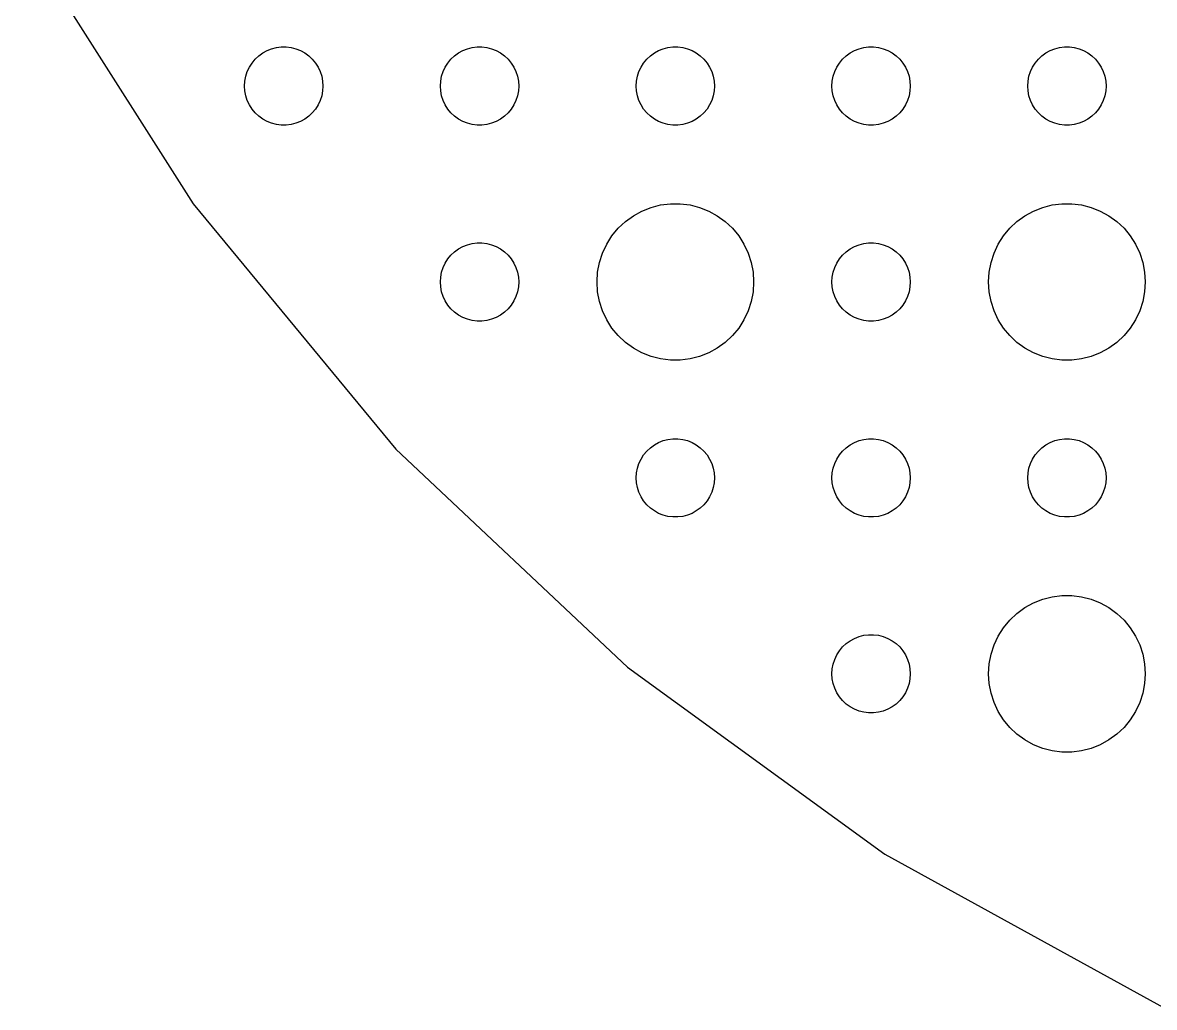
# Model space of a CAD drawing. Header units: metres. Extents: x -97 to 97, y -97 to 97.
# Drawn here: x -85 to -41.65, y -87.77 to -50.07 of the extents above; entities that cross this region are included whole.
import ezdxf

# ---------------------------------------------------------------- set-up
doc = ezdxf.new("R2010")
doc.units = ezdxf.units.M

msp = doc.modelspace()

# ---------------------------------------------------------------- linework, layer by layer
for p, q in [((-85.0017, -46.7301), (-78.4746, -57.0152)), ((-75.8037, -51.2335), (-75.6387, -51.1428)), ((-75.6387, -51.1428), (-75.4635, -51.0734)), ((-75.4635, -51.0734), (-75.2811, -51.0266)), ((-75.2811, -51.0266), (-75.0942, -51.003)), ((-75.0942, -51.003), (-74.9058, -51.003)), ((-74.9058, -51.003), (-74.7189, -51.0266)), ((-74.7189, -51.0266), (-74.5365, -51.0734)), ((-74.5365, -51.0734), (-74.3613, -51.1428)), ((-74.3613, -51.1428), (-74.1963, -51.2335)), ((-68.3037, -51.2335), (-68.1387, -51.1428)), ((-68.1387, -51.1428), (-67.9635, -51.0734)), ((-67.9635, -51.0734), (-67.7811, -51.0266)), ((-67.7811, -51.0266), (-67.5942, -51.003)), ((-67.5942, -51.003), (-67.4058, -51.003)), ((-67.4058, -51.003), (-67.2189, -51.0266)), ((-67.2189, -51.0266), (-67.0365, -51.0734)), ((-67.0365, -51.0734), (-66.8613, -51.1428)), ((-66.8613, -51.1428), (-66.6963, -51.2335)), ((-60.8037, -51.2335), (-60.6387, -51.1428)), ((-60.6387, -51.1428), (-60.4635, -51.0734)), ((-60.4635, -51.0734), (-60.2811, -51.0266)), ((-60.2811, -51.0266), (-60.0942, -51.003)), ((-60.0942, -51.003), (-59.9058, -51.003)), ((-59.9058, -51.003), (-59.7189, -51.0266)), ((-59.7189, -51.0266), (-59.5365, -51.0734)), ((-59.5365, -51.0734), (-59.3613, -51.1428)), ((-59.3613, -51.1428), (-59.1963, -51.2335)), ((-53.3037, -51.2335), (-53.1387, -51.1428)), ((-53.1387, -51.1428), (-52.9635, -51.0734)), ((-52.9635, -51.0734), (-52.7811, -51.0266)), ((-52.7811, -51.0266), (-52.5942, -51.003)), ((-52.5942, -51.003), (-52.4058, -51.003)), ((-52.4058, -51.003), (-52.2189, -51.0266)), ((-52.2189, -51.0266), (-52.0365, -51.0734)), ((-52.0365, -51.0734), (-51.8613, -51.1428)), ((-51.8613, -51.1428), (-51.6963, -51.2335)), ((-45.8037, -51.2335), (-45.6387, -51.1428)), ((-45.6387, -51.1428), (-45.4635, -51.0734)), ((-45.4635, -51.0734), (-45.2811, -51.0266)), ((-45.2811, -51.0266), (-45.0942, -51.003)), ((-45.0942, -51.003), (-44.9058, -51.003)), ((-44.9058, -51.003), (-44.7189, -51.0266)), ((-44.7189, -51.0266), (-44.5365, -51.0734)), ((-44.5365, -51.0734), (-44.3613, -51.1428)), ((-44.3613, -51.1428), (-44.1963, -51.2335)), ((-76.2135, -51.6183), (-76.0934, -51.4732)), ((-76.0934, -51.4732), (-75.9561, -51.3442)), ((-75.9561, -51.3442), (-75.8037, -51.2335)), ((-74.1963, -51.2335), (-74.0439, -51.3442)), ((-74.0439, -51.3442), (-73.9065, -51.4732)), ((-73.9065, -51.4732), (-73.7865, -51.6183)), ((-68.7135, -51.6183), (-68.5934, -51.4732)), ((-68.5934, -51.4732), (-68.4561, -51.3442)), ((-68.4561, -51.3442), (-68.3037, -51.2335)), ((-66.6963, -51.2335), (-66.5439, -51.3442)), ((-66.5439, -51.3442), (-66.4065, -51.4732)), ((-66.4065, -51.4732), (-66.2865, -51.6183)), ((-61.2135, -51.6183), (-61.0934, -51.4732)), ((-61.0934, -51.4732), (-60.9561, -51.3442)), ((-60.9561, -51.3442), (-60.8037, -51.2335)), ((-59.1963, -51.2335), (-59.0439, -51.3442)), ((-59.0439, -51.3442), (-58.9065, -51.4732)), ((-58.9065, -51.4732), (-58.7865, -51.6183)), ((-53.7135, -51.6183), (-53.5934, -51.4732)), ((-53.5934, -51.4732), (-53.4561, -51.3442)), ((-53.4561, -51.3442), (-53.3037, -51.2335)), ((-51.6963, -51.2335), (-51.5439, -51.3442)), ((-51.5439, -51.3442), (-51.4065, -51.4732)), ((-51.4065, -51.4732), (-51.2865, -51.6183)), ((-46.2135, -51.6183), (-46.0934, -51.4732)), ((-46.0934, -51.4732), (-45.9561, -51.3442)), ((-45.9561, -51.3442), (-45.8037, -51.2335)), ((-44.1963, -51.2335), (-44.0439, -51.3442)), ((-44.0439, -51.3442), (-43.9065, -51.4732)), ((-43.9065, -51.4732), (-43.7865, -51.6183)), ((-76.4529, -52.127), (-76.3947, -51.9478)), ((-76.3947, -51.9478), (-76.3145, -51.7774)), ((-76.3145, -51.7774), (-76.2135, -51.6183)), ((-73.7865, -51.6183), (-73.6855, -51.7774)), ((-73.6855, -51.7774), (-73.6053, -51.9478)), ((-73.6053, -51.9478), (-73.5471, -52.127)), ((-68.9529, -52.127), (-68.8947, -51.9478)), ((-68.8947, -51.9478), (-68.8145, -51.7774)), ((-68.8145, -51.7774), (-68.7135, -51.6183)), ((-66.2865, -51.6183), (-66.1855, -51.7774)), ((-66.1855, -51.7774), (-66.1053, -51.9478)), ((-66.1053, -51.9478), (-66.0471, -52.127)), ((-61.4529, -52.127), (-61.3947, -51.9478)), ((-61.3947, -51.9478), (-61.3145, -51.7774)), ((-61.3145, -51.7774), (-61.2135, -51.6183)), ((-58.7865, -51.6183), (-58.6855, -51.7774)), ((-58.6855, -51.7774), (-58.6053, -51.9478)), ((-58.6053, -51.9478), (-58.5471, -52.127)), ((-53.9529, -52.127), (-53.8947, -51.9478)), ((-53.8947, -51.9478), (-53.8145, -51.7774)), ((-53.8145, -51.7774), (-53.7135, -51.6183)), ((-51.2865, -51.6183), (-51.1855, -51.7774)), ((-51.1855, -51.7774), (-51.1053, -51.9478)), ((-51.1053, -51.9478), (-51.0471, -52.127)), ((-46.4529, -52.127), (-46.3947, -51.9478)), ((-46.3947, -51.9478), (-46.3145, -51.7774)), ((-46.3145, -51.7774), (-46.2135, -51.6183)), ((-43.7865, -51.6183), (-43.6855, -51.7774)), ((-43.6855, -51.7774), (-43.6053, -51.9478)), ((-43.6053, -51.9478), (-43.5471, -52.127)), ((-76.5, -52.5), (-76.4882, -52.312)), ((-76.4882, -52.312), (-76.4529, -52.127)), ((-73.5471, -52.127), (-73.5118, -52.312)), ((-73.5118, -52.312), (-73.5, -52.5)), ((-69, -52.5), (-68.9882, -52.312)), ((-68.9882, -52.312), (-68.9529, -52.127)), ((-66.0471, -52.127), (-66.0118, -52.312)), ((-66.0118, -52.312), (-66, -52.5)), ((-61.5, -52.5), (-61.4882, -52.312)), ((-61.4882, -52.312), (-61.4529, -52.127)), ((-58.5471, -52.127), (-58.5118, -52.312)), ((-58.5118, -52.312), (-58.5, -52.5)), ((-54, -52.5), (-53.9882, -52.312)), ((-53.9882, -52.312), (-53.9529, -52.127)), ((-51.0471, -52.127), (-51.0118, -52.312)), ((-51.0118, -52.312), (-51, -52.5)), ((-46.5, -52.5), (-46.4882, -52.312)), ((-46.4882, -52.312), (-46.4529, -52.127)), ((-43.5471, -52.127), (-43.5118, -52.312)), ((-43.5118, -52.312), (-43.5, -52.5)), ((-76.4882, -52.688), (-76.5, -52.5)), ((-76.4529, -52.873), (-76.4882, -52.688)), ((-76.3947, -53.0522), (-76.4529, -52.873)), ((-73.5471, -52.873), (-73.6053, -53.0522)), ((-73.5118, -52.688), (-73.5471, -52.873)), ((-73.5, -52.5), (-73.5118, -52.688)), ((-68.9882, -52.688), (-69, -52.5)), ((-68.9529, -52.873), (-68.9882, -52.688)), ((-68.8947, -53.0522), (-68.9529, -52.873)), ((-66.0471, -52.873), (-66.1053, -53.0522)), ((-66.0118, -52.688), (-66.0471, -52.873)), ((-66, -52.5), (-66.0118, -52.688)), ((-61.4882, -52.688), (-61.5, -52.5)), ((-61.4529, -52.873), (-61.4882, -52.688)), ((-61.3947, -53.0522), (-61.4529, -52.873)), ((-58.5471, -52.873), (-58.6053, -53.0522)), ((-58.5118, -52.688), (-58.5471, -52.873)), ((-58.5, -52.5), (-58.5118, -52.688)), ((-53.9882, -52.688), (-54, -52.5)), ((-53.9529, -52.873), (-53.9882, -52.688)), ((-53.8947, -53.0522), (-53.9529, -52.873)), ((-51.0471, -52.873), (-51.1053, -53.0522)), ((-51.0118, -52.688), (-51.0471, -52.873)), ((-51, -52.5), (-51.0118, -52.688)), ((-46.4882, -52.688), (-46.5, -52.5)), ((-46.4529, -52.873), (-46.4882, -52.688)), ((-46.3947, -53.0522), (-46.4529, -52.873)), ((-43.5471, -52.873), (-43.6053, -53.0522)), ((-43.5118, -52.688), (-43.5471, -52.873)), ((-43.5, -52.5), (-43.5118, -52.688)), ((-76.3145, -53.2226), (-76.3947, -53.0522)), ((-76.2135, -53.3817), (-76.3145, -53.2226)), ((-73.6855, -53.2226), (-73.7865, -53.3817)), ((-73.6053, -53.0522), (-73.6855, -53.2226)), ((-68.8145, -53.2226), (-68.8947, -53.0522)), ((-68.7135, -53.3817), (-68.8145, -53.2226)), ((-66.1855, -53.2226), (-66.2865, -53.3817)), ((-66.1053, -53.0522), (-66.1855, -53.2226)), ((-61.3145, -53.2226), (-61.3947, -53.0522)), ((-61.2135, -53.3817), (-61.3145, -53.2226)), ((-58.6855, -53.2226), (-58.7865, -53.3817)), ((-58.6053, -53.0522), (-58.6855, -53.2226)), ((-53.8145, -53.2226), (-53.8947, -53.0522)), ((-53.7135, -53.3817), (-53.8145, -53.2226)), ((-51.1855, -53.2226), (-51.2865, -53.3817)), ((-51.1053, -53.0522), (-51.1855, -53.2226)), ((-46.3145, -53.2226), (-46.3947, -53.0522)), ((-46.2135, -53.3817), (-46.3145, -53.2226)), ((-43.6855, -53.2226), (-43.7865, -53.3817)), ((-43.6053, -53.0522), (-43.6855, -53.2226)), ((-76.0934, -53.5268), (-76.2135, -53.3817)), ((-75.9561, -53.6558), (-76.0934, -53.5268)), ((-75.8037, -53.7665), (-75.9561, -53.6558)), ((-74.0439, -53.6558), (-74.1963, -53.7665)), ((-73.9065, -53.5268), (-74.0439, -53.6558)), ((-73.7865, -53.3817), (-73.9065, -53.5268)), ((-68.5934, -53.5268), (-68.7135, -53.3817)), ((-68.4561, -53.6558), (-68.5934, -53.5268)), ((-68.3037, -53.7665), (-68.4561, -53.6558)), ((-66.5439, -53.6558), (-66.6963, -53.7665)), ((-66.4065, -53.5268), (-66.5439, -53.6558)), ((-66.2865, -53.3817), (-66.4065, -53.5268)), ((-61.0934, -53.5268), (-61.2135, -53.3817)), ((-60.9561, -53.6558), (-61.0934, -53.5268)), ((-60.8037, -53.7665), (-60.9561, -53.6558)), ((-59.0439, -53.6558), (-59.1963, -53.7665)), ((-58.9065, -53.5268), (-59.0439, -53.6558)), ((-58.7865, -53.3817), (-58.9065, -53.5268)), ((-53.5934, -53.5268), (-53.7135, -53.3817)), ((-53.4561, -53.6558), (-53.5934, -53.5268)), ((-53.3037, -53.7665), (-53.4561, -53.6558)), ((-51.5439, -53.6558), (-51.6963, -53.7665)), ((-51.4065, -53.5268), (-51.5439, -53.6558)), ((-51.2865, -53.3817), (-51.4065, -53.5268)), ((-46.0934, -53.5268), (-46.2135, -53.3817)), ((-45.9561, -53.6558), (-46.0934, -53.5268)), ((-45.8037, -53.7665), (-45.9561, -53.6558)), ((-44.0439, -53.6558), (-44.1963, -53.7665)), ((-43.9065, -53.5268), (-44.0439, -53.6558)), ((-43.7865, -53.3817), (-43.9065, -53.5268)), ((-75.6387, -53.8572), (-75.8037, -53.7665)), ((-75.4635, -53.9266), (-75.6387, -53.8572)), ((-75.2811, -53.9734), (-75.4635, -53.9266)), ((-75.0942, -53.997), (-75.2811, -53.9734)), ((-74.9058, -53.997), (-75.0942, -53.997)), ((-74.7189, -53.9734), (-74.9058, -53.997)), ((-74.5365, -53.9266), (-74.7189, -53.9734)), ((-74.3613, -53.8572), (-74.5365, -53.9266)), ((-74.1963, -53.7665), (-74.3613, -53.8572)), ((-68.1387, -53.8572), (-68.3037, -53.7665)), ((-67.9635, -53.9266), (-68.1387, -53.8572)), ((-67.7811, -53.9734), (-67.9635, -53.9266)), ((-67.5942, -53.997), (-67.7811, -53.9734)), ((-67.4058, -53.997), (-67.5942, -53.997)), ((-67.2189, -53.9734), (-67.4058, -53.997)), ((-67.0365, -53.9266), (-67.2189, -53.9734)), ((-66.8613, -53.8572), (-67.0365, -53.9266)), ((-66.6963, -53.7665), (-66.8613, -53.8572)), ((-60.6387, -53.8572), (-60.8037, -53.7665)), ((-60.4635, -53.9266), (-60.6387, -53.8572)), ((-60.2811, -53.9734), (-60.4635, -53.9266)), ((-60.0942, -53.997), (-60.2811, -53.9734)), ((-59.9058, -53.997), (-60.0942, -53.997)), ((-59.7189, -53.9734), (-59.9058, -53.997)), ((-59.5365, -53.9266), (-59.7189, -53.9734)), ((-59.3613, -53.8572), (-59.5365, -53.9266)), ((-59.1963, -53.7665), (-59.3613, -53.8572)), ((-53.1387, -53.8572), (-53.3037, -53.7665)), ((-52.9635, -53.9266), (-53.1387, -53.8572)), ((-52.7811, -53.9734), (-52.9635, -53.9266)), ((-52.5942, -53.997), (-52.7811, -53.9734)), ((-52.4058, -53.997), (-52.5942, -53.997)), ((-52.2189, -53.9734), (-52.4058, -53.997)), ((-52.0365, -53.9266), (-52.2189, -53.9734)), ((-51.8613, -53.8572), (-52.0365, -53.9266)), ((-51.6963, -53.7665), (-51.8613, -53.8572)), ((-45.6387, -53.8572), (-45.8037, -53.7665)), ((-45.4635, -53.9266), (-45.6387, -53.8572)), ((-45.2811, -53.9734), (-45.4635, -53.9266)), ((-45.0942, -53.997), (-45.2811, -53.9734)), ((-44.9058, -53.997), (-45.0942, -53.997)), ((-44.7189, -53.9734), (-44.9058, -53.997)), ((-44.5365, -53.9266), (-44.7189, -53.9734)), ((-44.3613, -53.8572), (-44.5365, -53.9266)), ((-44.1963, -53.7665), (-44.3613, -53.8572)), ((-78.4746, -57.0152), (-70.7099, -66.4011)), ((-61.2773, -57.2855), (-60.927, -57.1468)), ((-60.927, -57.1468), (-60.5621, -57.0531)), ((-60.5621, -57.0531), (-60.1884, -57.0059)), ((-60.1884, -57.0059), (-59.8116, -57.0059)), ((-59.8116, -57.0059), (-59.4379, -57.0531)), ((-59.4379, -57.0531), (-59.0729, -57.1468)), ((-59.0729, -57.1468), (-58.7227, -57.2855)), ((-46.2773, -57.2855), (-45.927, -57.1468)), ((-45.927, -57.1468), (-45.5621, -57.0531)), ((-45.5621, -57.0531), (-45.1884, -57.0059)), ((-45.1884, -57.0059), (-44.8116, -57.0059)), ((-44.8116, -57.0059), (-44.4379, -57.0531)), ((-44.4379, -57.0531), (-44.0729, -57.1468)), ((-44.0729, -57.1468), (-43.7227, -57.2855)), ((-61.9123, -57.6885), (-61.6075, -57.467)), ((-61.6075, -57.467), (-61.2773, -57.2855)), ((-58.7227, -57.2855), (-58.3925, -57.467)), ((-58.3925, -57.467), (-58.0877, -57.6885)), ((-46.9123, -57.6885), (-46.6075, -57.467)), ((-46.6075, -57.467), (-46.2773, -57.2855)), ((-43.7227, -57.2855), (-43.3925, -57.467)), ((-43.3925, -57.467), (-43.0877, -57.6885)), ((-62.427, -58.2366), (-62.1869, -57.9464)), ((-62.1869, -57.9464), (-61.9123, -57.6885)), ((-58.0877, -57.6885), (-57.8131, -57.9464)), ((-57.8131, -57.9464), (-57.5729, -58.2366)), ((-47.427, -58.2366), (-47.1869, -57.9464)), ((-47.1869, -57.9464), (-46.9123, -57.6885)), ((-43.0877, -57.6885), (-42.8131, -57.9464)), ((-42.8131, -57.9464), (-42.5729, -58.2366)), ((-67.7811, -58.5266), (-67.5942, -58.503)), ((-67.5942, -58.503), (-67.4058, -58.503)), ((-67.4058, -58.503), (-67.2189, -58.5266)), ((-62.6289, -58.5547), (-62.427, -58.2366)), ((-57.5729, -58.2366), (-57.3711, -58.5547)), ((-52.7811, -58.5266), (-52.5942, -58.503)), ((-52.5942, -58.503), (-52.4058, -58.503)), ((-52.4058, -58.503), (-52.2189, -58.5266)), ((-47.6289, -58.5547), (-47.427, -58.2366)), ((-42.5729, -58.2366), (-42.3711, -58.5547)), ((-68.5934, -58.9732), (-68.4561, -58.8442)), ((-68.4561, -58.8442), (-68.3037, -58.7335)), ((-68.3037, -58.7335), (-68.1387, -58.6428)), ((-68.1387, -58.6428), (-67.9635, -58.5734)), ((-67.9635, -58.5734), (-67.7811, -58.5266)), ((-67.2189, -58.5266), (-67.0365, -58.5734)), ((-67.0365, -58.5734), (-66.8613, -58.6428)), ((-66.8613, -58.6428), (-66.6963, -58.7335)), ((-66.6963, -58.7335), (-66.5439, -58.8442)), ((-66.5439, -58.8442), (-66.4065, -58.9732)), ((-62.9057, -59.2539), (-62.7893, -58.8956)), ((-62.7893, -58.8956), (-62.6289, -58.5547)), ((-57.3711, -58.5547), (-57.2107, -58.8956)), ((-57.2107, -58.8956), (-57.0942, -59.2539)), ((-53.5934, -58.9732), (-53.4561, -58.8442)), ((-53.4561, -58.8442), (-53.3037, -58.7335)), ((-53.3037, -58.7335), (-53.1387, -58.6428)), ((-53.1387, -58.6428), (-52.9635, -58.5734)), ((-52.9635, -58.5734), (-52.7811, -58.5266)), ((-52.2189, -58.5266), (-52.0365, -58.5734)), ((-52.0365, -58.5734), (-51.8613, -58.6428)), ((-51.8613, -58.6428), (-51.6963, -58.7335)), ((-51.6963, -58.7335), (-51.5439, -58.8442)), ((-51.5439, -58.8442), (-51.4065, -58.9732)), ((-47.9057, -59.2539), (-47.7893, -58.8956)), ((-47.7893, -58.8956), (-47.6289, -58.5547)), ((-42.3711, -58.5547), (-42.2107, -58.8956)), ((-42.2107, -58.8956), (-42.0942, -59.2539)), ((-68.8947, -59.4478), (-68.8145, -59.2774)), ((-68.8145, -59.2774), (-68.7135, -59.1183)), ((-68.7135, -59.1183), (-68.5934, -58.9732)), ((-66.4065, -58.9732), (-66.2865, -59.1183)), ((-66.2865, -59.1183), (-66.1855, -59.2774)), ((-66.1855, -59.2774), (-66.1053, -59.4478)), ((-62.9763, -59.624), (-62.9057, -59.2539)), ((-57.0942, -59.2539), (-57.0237, -59.624)), ((-53.8947, -59.4478), (-53.8145, -59.2774)), ((-53.8145, -59.2774), (-53.7135, -59.1183)), ((-53.7135, -59.1183), (-53.5934, -58.9732)), ((-51.4065, -58.9732), (-51.2865, -59.1183)), ((-51.2865, -59.1183), (-51.1855, -59.2774)), ((-51.1855, -59.2774), (-51.1053, -59.4478)), ((-47.9763, -59.624), (-47.9057, -59.2539)), ((-42.0942, -59.2539), (-42.0237, -59.624)), ((-69, -60), (-68.9882, -59.812)), ((-68.9882, -59.812), (-68.9529, -59.627)), ((-68.9529, -59.627), (-68.8947, -59.4478)), ((-66.1053, -59.4478), (-66.0471, -59.627)), ((-66.0471, -59.627), (-66.0118, -59.812)), ((-66.0118, -59.812), (-66, -60)), ((-63, -60), (-62.9763, -59.624)), ((-57.0237, -59.624), (-57, -60)), ((-54, -60), (-53.9882, -59.812)), ((-53.9882, -59.812), (-53.9529, -59.627)), ((-53.9529, -59.627), (-53.8947, -59.4478)), ((-51.1053, -59.4478), (-51.0471, -59.627)), ((-51.0471, -59.627), (-51.0118, -59.812)), ((-51.0118, -59.812), (-51, -60)), ((-48, -60), (-47.9763, -59.624)), ((-42.0237, -59.624), (-42, -60)), ((-68.9882, -60.188), (-69, -60)), ((-68.9529, -60.373), (-68.9882, -60.188)), ((-66.0118, -60.188), (-66.0471, -60.373)), ((-66, -60), (-66.0118, -60.188)), ((-62.9763, -60.376), (-63, -60)), ((-57, -60), (-57.0237, -60.376)), ((-53.9882, -60.188), (-54, -60)), ((-53.9529, -60.373), (-53.9882, -60.188)), ((-51.0118, -60.188), (-51.0471, -60.373)), ((-51, -60), (-51.0118, -60.188)), ((-47.9763, -60.376), (-48, -60)), ((-42, -60), (-42.0237, -60.376)), ((-68.8947, -60.5522), (-68.9529, -60.373)), ((-68.8145, -60.7226), (-68.8947, -60.5522)), ((-66.1053, -60.5522), (-66.1855, -60.7226)), ((-66.0471, -60.373), (-66.1053, -60.5522)), ((-62.9057, -60.7461), (-62.9763, -60.376)), ((-57.0237, -60.376), (-57.0942, -60.7461)), ((-53.8947, -60.5522), (-53.9529, -60.373)), ((-53.8145, -60.7226), (-53.8947, -60.5522)), ((-51.1053, -60.5522), (-51.1855, -60.7226)), ((-51.0471, -60.373), (-51.1053, -60.5522)), ((-47.9057, -60.7461), (-47.9763, -60.376)), ((-42.0237, -60.376), (-42.0942, -60.7461)), ((-68.7135, -60.8817), (-68.8145, -60.7226)), ((-68.5934, -61.0268), (-68.7135, -60.8817)), ((-68.4561, -61.1558), (-68.5934, -61.0268)), ((-66.4065, -61.0268), (-66.5439, -61.1558)), ((-66.2865, -60.8817), (-66.4065, -61.0268)), ((-66.1855, -60.7226), (-66.2865, -60.8817)), ((-62.7893, -61.1044), (-62.9057, -60.7461)), ((-62.6289, -61.4453), (-62.7893, -61.1044)), ((-57.2107, -61.1044), (-57.3711, -61.4453)), ((-57.0942, -60.7461), (-57.2107, -61.1044)), ((-53.7135, -60.8817), (-53.8145, -60.7226)), ((-53.5934, -61.0268), (-53.7135, -60.8817)), ((-53.4561, -61.1558), (-53.5934, -61.0268)), ((-51.4065, -61.0268), (-51.5439, -61.1558)), ((-51.2865, -60.8817), (-51.4065, -61.0268)), ((-51.1855, -60.7226), (-51.2865, -60.8817)), ((-47.7893, -61.1044), (-47.9057, -60.7461)), ((-47.6289, -61.4453), (-47.7893, -61.1044)), ((-42.2107, -61.1044), (-42.3711, -61.4453)), ((-42.0942, -60.7461), (-42.2107, -61.1044)), ((-68.3037, -61.2665), (-68.4561, -61.1558)), ((-68.1387, -61.3572), (-68.3037, -61.2665)), ((-67.9635, -61.4266), (-68.1387, -61.3572)), ((-67.7811, -61.4734), (-67.9635, -61.4266)), ((-67.5942, -61.497), (-67.7811, -61.4734)), ((-67.4058, -61.497), (-67.5942, -61.497)), ((-67.2189, -61.4734), (-67.4058, -61.497)), ((-67.0365, -61.4266), (-67.2189, -61.4734)), ((-66.8613, -61.3572), (-67.0365, -61.4266)), ((-66.6963, -61.2665), (-66.8613, -61.3572)), ((-66.5439, -61.1558), (-66.6963, -61.2665)), ((-62.427, -61.7634), (-62.6289, -61.4453)), ((-57.3711, -61.4453), (-57.5729, -61.7634)), ((-53.3037, -61.2665), (-53.4561, -61.1558)), ((-53.1387, -61.3572), (-53.3037, -61.2665)), ((-52.9635, -61.4266), (-53.1387, -61.3572)), ((-52.7811, -61.4734), (-52.9635, -61.4266)), ((-52.5942, -61.497), (-52.7811, -61.4734)), ((-52.4058, -61.497), (-52.5942, -61.497)), ((-52.2189, -61.4734), (-52.4058, -61.497)), ((-52.0365, -61.4266), (-52.2189, -61.4734)), ((-51.8613, -61.3572), (-52.0365, -61.4266)), ((-51.6963, -61.2665), (-51.8613, -61.3572)), ((-51.5439, -61.1558), (-51.6963, -61.2665)), ((-47.427, -61.7634), (-47.6289, -61.4453)), ((-42.3711, -61.4453), (-42.5729, -61.7634)), ((-62.1869, -62.0536), (-62.427, -61.7634)), ((-57.5729, -61.7634), (-57.8131, -62.0536)), ((-47.1869, -62.0536), (-47.427, -61.7634)), ((-42.5729, -61.7634), (-42.8131, -62.0536)), ((-61.9123, -62.3115), (-62.1869, -62.0536)), ((-61.6075, -62.533), (-61.9123, -62.3115)), ((-58.0877, -62.3115), (-58.3925, -62.533)), ((-57.8131, -62.0536), (-58.0877, -62.3115)), ((-46.9123, -62.3115), (-47.1869, -62.0536)), ((-46.6075, -62.533), (-46.9123, -62.3115)), ((-43.0877, -62.3115), (-43.3925, -62.533)), ((-42.8131, -62.0536), (-43.0877, -62.3115)), ((-61.2773, -62.7145), (-61.6075, -62.533)), ((-60.927, -62.8532), (-61.2773, -62.7145)), ((-60.5621, -62.9469), (-60.927, -62.8532)), ((-59.0729, -62.8532), (-59.4379, -62.9469)), ((-58.7227, -62.7145), (-59.0729, -62.8532)), ((-58.3925, -62.533), (-58.7227, -62.7145)), ((-46.2773, -62.7145), (-46.6075, -62.533)), ((-45.927, -62.8532), (-46.2773, -62.7145)), ((-45.5621, -62.9469), (-45.927, -62.8532)), ((-44.0729, -62.8532), (-44.4379, -62.9469)), ((-43.7227, -62.7145), (-44.0729, -62.8532)), ((-43.3925, -62.533), (-43.7227, -62.7145)), ((-60.1884, -62.9941), (-60.5621, -62.9469)), ((-59.8116, -62.9941), (-60.1884, -62.9941)), ((-59.4379, -62.9469), (-59.8116, -62.9941)), ((-45.1884, -62.9941), (-45.5621, -62.9469)), ((-44.8116, -62.9941), (-45.1884, -62.9941)), ((-44.4379, -62.9469), (-44.8116, -62.9941)), ((-60.9561, -66.3442), (-60.8037, -66.2335)), ((-60.8037, -66.2335), (-60.6387, -66.1428)), ((-60.6387, -66.1428), (-60.4635, -66.0734)), ((-60.4635, -66.0734), (-60.2811, -66.0266)), ((-60.2811, -66.0266), (-60.0942, -66.003)), ((-60.0942, -66.003), (-59.9058, -66.003)), ((-59.9058, -66.003), (-59.7189, -66.0266)), ((-59.7189, -66.0266), (-59.5365, -66.0734)), ((-59.5365, -66.0734), (-59.3613, -66.1428)), ((-59.3613, -66.1428), (-59.1963, -66.2335)), ((-59.1963, -66.2335), (-59.0439, -66.3442)), ((-53.4561, -66.3442), (-53.3037, -66.2335)), ((-53.3037, -66.2335), (-53.1387, -66.1428)), ((-53.1387, -66.1428), (-52.9635, -66.0734)), ((-52.9635, -66.0734), (-52.7811, -66.0266)), ((-52.7811, -66.0266), (-52.5942, -66.003)), ((-52.5942, -66.003), (-52.4058, -66.003)), ((-52.4058, -66.003), (-52.2189, -66.0266)), ((-52.2189, -66.0266), (-52.0365, -66.0734)), ((-52.0365, -66.0734), (-51.8613, -66.1428)), ((-51.8613, -66.1428), (-51.6963, -66.2335)), ((-51.6963, -66.2335), (-51.5439, -66.3442)), ((-45.9561, -66.3442), (-45.8037, -66.2335)), ((-45.8037, -66.2335), (-45.6387, -66.1428)), ((-45.6387, -66.1428), (-45.4635, -66.0734)), ((-45.4635, -66.0734), (-45.2811, -66.0266)), ((-45.2811, -66.0266), (-45.0942, -66.003)), ((-45.0942, -66.003), (-44.9058, -66.003)), ((-44.9058, -66.003), (-44.7189, -66.0266)), ((-44.7189, -66.0266), (-44.5365, -66.0734)), ((-44.5365, -66.0734), (-44.3613, -66.1428)), ((-44.3613, -66.1428), (-44.1963, -66.2335)), ((-44.1963, -66.2335), (-44.0439, -66.3442)), ((-70.7099, -66.4011), (-61.8301, -74.7398)), ((-61.3145, -66.7774), (-61.2135, -66.6183)), ((-61.2135, -66.6183), (-61.0934, -66.4732)), ((-61.0934, -66.4732), (-60.9561, -66.3442)), ((-59.0439, -66.3442), (-58.9065, -66.4732)), ((-58.9065, -66.4732), (-58.7865, -66.6183)), ((-58.7865, -66.6183), (-58.6855, -66.7774)), ((-53.8145, -66.7774), (-53.7135, -66.6183)), ((-53.7135, -66.6183), (-53.5934, -66.4732)), ((-53.5934, -66.4732), (-53.4561, -66.3442)), ((-51.5439, -66.3442), (-51.4065, -66.4732)), ((-51.4065, -66.4732), (-51.2865, -66.6183)), ((-51.2865, -66.6183), (-51.1855, -66.7774)), ((-46.3145, -66.7774), (-46.2135, -66.6183)), ((-46.2135, -66.6183), (-46.0934, -66.4732)), ((-46.0934, -66.4732), (-45.9561, -66.3442)), ((-44.0439, -66.3442), (-43.9065, -66.4732)), ((-43.9065, -66.4732), (-43.7865, -66.6183)), ((-43.7865, -66.6183), (-43.6855, -66.7774)), ((-61.4882, -67.312), (-61.4529, -67.127)), ((-61.4529, -67.127), (-61.3947, -66.9478)), ((-61.3947, -66.9478), (-61.3145, -66.7774)), ((-58.6855, -66.7774), (-58.6053, -66.9478)), ((-58.6053, -66.9478), (-58.5471, -67.127)), ((-58.5471, -67.127), (-58.5118, -67.312)), ((-53.9882, -67.312), (-53.9529, -67.127)), ((-53.9529, -67.127), (-53.8947, -66.9478)), ((-53.8947, -66.9478), (-53.8145, -66.7774)), ((-51.1855, -66.7774), (-51.1053, -66.9478)), ((-51.1053, -66.9478), (-51.0471, -67.127)), ((-51.0471, -67.127), (-51.0118, -67.312)), ((-46.4882, -67.312), (-46.4529, -67.127)), ((-46.4529, -67.127), (-46.3947, -66.9478)), ((-46.3947, -66.9478), (-46.3145, -66.7774)), ((-43.6855, -66.7774), (-43.6053, -66.9478)), ((-43.6053, -66.9478), (-43.5471, -67.127)), ((-43.5471, -67.127), (-43.5118, -67.312)), ((-61.5, -67.5), (-61.4882, -67.312)), ((-61.4882, -67.688), (-61.5, -67.5)), ((-58.5118, -67.312), (-58.5, -67.5)), ((-58.5, -67.5), (-58.5118, -67.688)), ((-54, -67.5), (-53.9882, -67.312)), ((-53.9882, -67.688), (-54, -67.5)), ((-51.0118, -67.312), (-51, -67.5)), ((-51, -67.5), (-51.0118, -67.688)), ((-46.5, -67.5), (-46.4882, -67.312)), ((-46.4882, -67.688), (-46.5, -67.5)), ((-43.5118, -67.312), (-43.5, -67.5)), ((-43.5, -67.5), (-43.5118, -67.688)), ((-61.4529, -67.873), (-61.4882, -67.688)), ((-61.3947, -68.0522), (-61.4529, -67.873)), ((-61.3145, -68.2226), (-61.3947, -68.0522)), ((-58.6053, -68.0522), (-58.6855, -68.2226)), ((-58.5471, -67.873), (-58.6053, -68.0522)), ((-58.5118, -67.688), (-58.5471, -67.873)), ((-53.9529, -67.873), (-53.9882, -67.688)), ((-53.8947, -68.0522), (-53.9529, -67.873)), ((-53.8145, -68.2226), (-53.8947, -68.0522)), ((-51.1053, -68.0522), (-51.1855, -68.2226)), ((-51.0471, -67.873), (-51.1053, -68.0522)), ((-51.0118, -67.688), (-51.0471, -67.873)), ((-46.4529, -67.873), (-46.4882, -67.688)), ((-46.3947, -68.0522), (-46.4529, -67.873)), ((-46.3145, -68.2226), (-46.3947, -68.0522)), ((-43.6053, -68.0522), (-43.6855, -68.2226)), ((-43.5471, -67.873), (-43.6053, -68.0522)), ((-43.5118, -67.688), (-43.5471, -67.873)), ((-61.2135, -68.3817), (-61.3145, -68.2226)), ((-61.0934, -68.5268), (-61.2135, -68.3817)), ((-58.7865, -68.3817), (-58.9065, -68.5268)), ((-58.6855, -68.2226), (-58.7865, -68.3817)), ((-53.7135, -68.3817), (-53.8145, -68.2226)), ((-53.5934, -68.5268), (-53.7135, -68.3817)), ((-51.2865, -68.3817), (-51.4065, -68.5268)), ((-51.1855, -68.2226), (-51.2865, -68.3817)), ((-46.2135, -68.3817), (-46.3145, -68.2226)), ((-46.0934, -68.5268), (-46.2135, -68.3817)), ((-43.7865, -68.3817), (-43.9065, -68.5268)), ((-43.6855, -68.2226), (-43.7865, -68.3817)), ((-60.9561, -68.6558), (-61.0934, -68.5268)), ((-60.8037, -68.7665), (-60.9561, -68.6558)), ((-60.6387, -68.8572), (-60.8037, -68.7665)), ((-60.4635, -68.9266), (-60.6387, -68.8572)), ((-60.2811, -68.9734), (-60.4635, -68.9266)), ((-59.5365, -68.9266), (-59.7189, -68.9734)), ((-59.3613, -68.8572), (-59.5365, -68.9266)), ((-59.1963, -68.7665), (-59.3613, -68.8572)), ((-59.0439, -68.6558), (-59.1963, -68.7665)), ((-58.9065, -68.5268), (-59.0439, -68.6558)), ((-53.4561, -68.6558), (-53.5934, -68.5268)), ((-53.3037, -68.7665), (-53.4561, -68.6558)), ((-53.1387, -68.8572), (-53.3037, -68.7665)), ((-52.9635, -68.9266), (-53.1387, -68.8572)), ((-52.7811, -68.9734), (-52.9635, -68.9266)), ((-52.0365, -68.9266), (-52.2189, -68.9734)), ((-51.8613, -68.8572), (-52.0365, -68.9266)), ((-51.6963, -68.7665), (-51.8613, -68.8572)), ((-51.5439, -68.6558), (-51.6963, -68.7665)), ((-51.4065, -68.5268), (-51.5439, -68.6558)), ((-45.9561, -68.6558), (-46.0934, -68.5268)), ((-45.8037, -68.7665), (-45.9561, -68.6558)), ((-45.6387, -68.8572), (-45.8037, -68.7665)), ((-45.4635, -68.9266), (-45.6387, -68.8572)), ((-45.2811, -68.9734), (-45.4635, -68.9266)), ((-44.5365, -68.9266), (-44.7189, -68.9734)), ((-44.3613, -68.8572), (-44.5365, -68.9266)), ((-44.1963, -68.7665), (-44.3613, -68.8572)), ((-44.0439, -68.6558), (-44.1963, -68.7665)), ((-43.9065, -68.5268), (-44.0439, -68.6558)), ((-60.0942, -68.997), (-60.2811, -68.9734)), ((-59.9058, -68.997), (-60.0942, -68.997)), ((-59.7189, -68.9734), (-59.9058, -68.997)), ((-52.5942, -68.997), (-52.7811, -68.9734)), ((-52.4058, -68.997), (-52.5942, -68.997)), ((-52.2189, -68.9734), (-52.4058, -68.997)), ((-45.0942, -68.997), (-45.2811, -68.9734)), ((-44.9058, -68.997), (-45.0942, -68.997)), ((-44.7189, -68.9734), (-44.9058, -68.997)), ((-46.6075, -72.467), (-46.2773, -72.2855)), ((-46.2773, -72.2855), (-45.927, -72.1468)), ((-45.927, -72.1468), (-45.5621, -72.0531)), ((-45.5621, -72.0531), (-45.1884, -72.0059)), ((-45.1884, -72.0059), (-44.8116, -72.0059)), ((-44.8116, -72.0059), (-44.4379, -72.0531)), ((-44.4379, -72.0531), (-44.0729, -72.1468)), ((-44.0729, -72.1468), (-43.7227, -72.2855)), ((-43.7227, -72.2855), (-43.3925, -72.467)), ((-47.1869, -72.9464), (-46.9123, -72.6885)), ((-46.9123, -72.6885), (-46.6075, -72.467)), ((-43.3925, -72.467), (-43.0877, -72.6885)), ((-43.0877, -72.6885), (-42.8131, -72.9464)), ((-47.6289, -73.5547), (-47.427, -73.2366)), ((-47.427, -73.2366), (-47.1869, -72.9464)), ((-42.8131, -72.9464), (-42.5729, -73.2366)), ((-42.5729, -73.2366), (-42.3711, -73.5547)), ((-53.3037, -73.7335), (-53.1387, -73.6428)), ((-53.1387, -73.6428), (-52.9635, -73.5734)), ((-52.9635, -73.5734), (-52.7811, -73.5266)), ((-52.7811, -73.5266), (-52.5942, -73.503)), ((-52.5942, -73.503), (-52.4058, -73.503)), ((-52.4058, -73.503), (-52.2189, -73.5266)), ((-52.2189, -73.5266), (-52.0365, -73.5734)), ((-52.0365, -73.5734), (-51.8613, -73.6428)), ((-51.8613, -73.6428), (-51.6963, -73.7335)), ((-47.7893, -73.8956), (-47.6289, -73.5547)), ((-42.3711, -73.5547), (-42.2107, -73.8956)), ((-53.8145, -74.2774), (-53.7135, -74.1183)), ((-53.7135, -74.1183), (-53.5934, -73.9732)), ((-53.5934, -73.9732), (-53.4561, -73.8442)), ((-53.4561, -73.8442), (-53.3037, -73.7335)), ((-51.6963, -73.7335), (-51.5439, -73.8442)), ((-51.5439, -73.8442), (-51.4065, -73.9732)), ((-51.4065, -73.9732), (-51.2865, -74.1183)), ((-51.2865, -74.1183), (-51.1855, -74.2774)), ((-47.9057, -74.2539), (-47.7893, -73.8956)), ((-42.2107, -73.8956), (-42.0942, -74.2539)), ((-53.9529, -74.627), (-53.8947, -74.4478)), ((-53.8947, -74.4478), (-53.8145, -74.2774)), ((-51.1855, -74.2774), (-51.1053, -74.4478)), ((-51.1053, -74.4478), (-51.0471, -74.627)), ((-47.9763, -74.624), (-47.9057, -74.2539)), ((-42.0942, -74.2539), (-42.0237, -74.624)), ((-61.8301, -74.7398), (-51.9752, -81.8998)), ((-54, -75), (-53.9882, -74.812)), ((-53.9882, -74.812), (-53.9529, -74.627)), ((-51.0471, -74.627), (-51.0118, -74.812)), ((-51.0118, -74.812), (-51, -75)), ((-48, -75), (-47.9763, -74.624)), ((-42.0237, -74.624), (-42, -75)), ((-53.9882, -75.188), (-54, -75)), ((-53.9529, -75.373), (-53.9882, -75.188)), ((-53.8947, -75.5522), (-53.9529, -75.373)), ((-51.0471, -75.373), (-51.1053, -75.5522)), ((-51.0118, -75.188), (-51.0471, -75.373)), ((-51, -75), (-51.0118, -75.188)), ((-47.9763, -75.376), (-48, -75)), ((-47.9057, -75.7461), (-47.9763, -75.376)), ((-42.0237, -75.376), (-42.0942, -75.7461)), ((-42, -75), (-42.0237, -75.376)), ((-53.8145, -75.7226), (-53.8947, -75.5522)), ((-53.7135, -75.8817), (-53.8145, -75.7226)), ((-51.1855, -75.7226), (-51.2865, -75.8817)), ((-51.1053, -75.5522), (-51.1855, -75.7226)), ((-47.7893, -76.1044), (-47.9057, -75.7461)), ((-42.0942, -75.7461), (-42.2107, -76.1044)), ((-53.5934, -76.0268), (-53.7135, -75.8817)), ((-53.4561, -76.1558), (-53.5934, -76.0268)), ((-53.3037, -76.2665), (-53.4561, -76.1558)), ((-53.1387, -76.3572), (-53.3037, -76.2665)), ((-51.6963, -76.2665), (-51.8613, -76.3572)), ((-51.5439, -76.1558), (-51.6963, -76.2665)), ((-51.4065, -76.0268), (-51.5439, -76.1558)), ((-51.2865, -75.8817), (-51.4065, -76.0268)), ((-47.6289, -76.4453), (-47.7893, -76.1044)), ((-42.2107, -76.1044), (-42.3711, -76.4453)), ((-52.9635, -76.4266), (-53.1387, -76.3572)), ((-52.7811, -76.4734), (-52.9635, -76.4266)), ((-52.5942, -76.497), (-52.7811, -76.4734)), ((-52.4058, -76.497), (-52.5942, -76.497)), ((-52.2189, -76.4734), (-52.4058, -76.497)), ((-52.0365, -76.4266), (-52.2189, -76.4734)), ((-51.8613, -76.3572), (-52.0365, -76.4266)), ((-47.427, -76.7634), (-47.6289, -76.4453)), ((-42.3711, -76.4453), (-42.5729, -76.7634)), ((-47.1869, -77.0536), (-47.427, -76.7634)), ((-46.9123, -77.3115), (-47.1869, -77.0536)), ((-42.8131, -77.0536), (-43.0877, -77.3115)), ((-42.5729, -76.7634), (-42.8131, -77.0536)), ((-46.6075, -77.533), (-46.9123, -77.3115)), ((-46.2773, -77.7145), (-46.6075, -77.533)), ((-43.3925, -77.533), (-43.7227, -77.7145)), ((-43.0877, -77.3115), (-43.3925, -77.533)), ((-45.927, -77.8532), (-46.2773, -77.7145)), ((-45.5621, -77.9469), (-45.927, -77.8532)), ((-45.1884, -77.9941), (-45.5621, -77.9469)), ((-44.8116, -77.9941), (-45.1884, -77.9941)), ((-44.4379, -77.9469), (-44.8116, -77.9941)), ((-44.0729, -77.8532), (-44.4379, -77.9469)), ((-43.7227, -77.7145), (-44.0729, -77.8532)), ((-51.9752, -81.8998), (-41.3006, -87.7682))]:
    msp.add_line(p, q)

doc.saveas('drawing.dxf')
